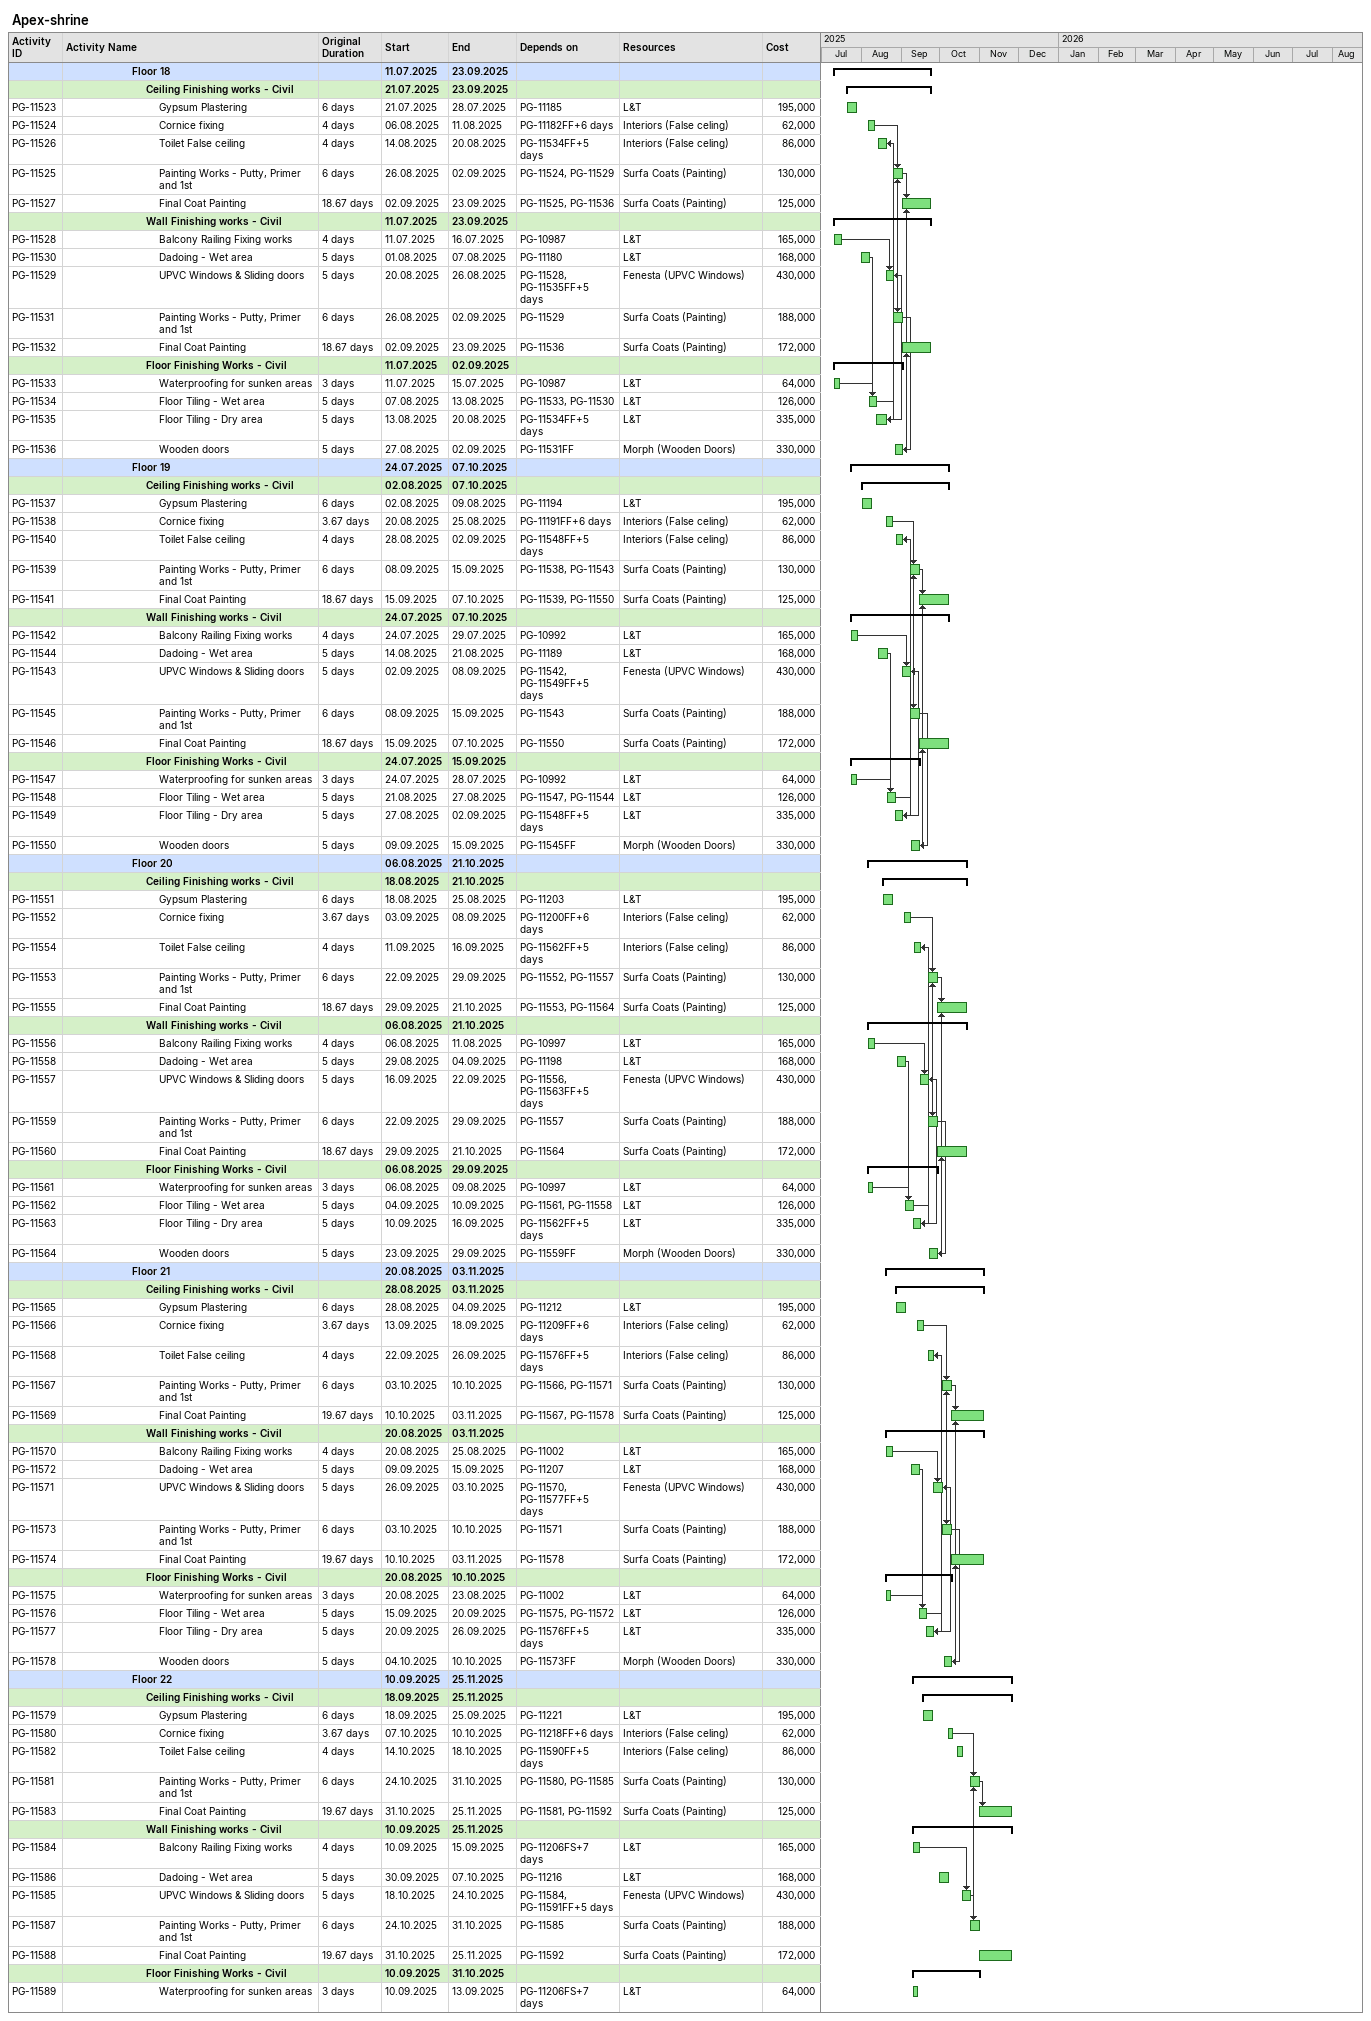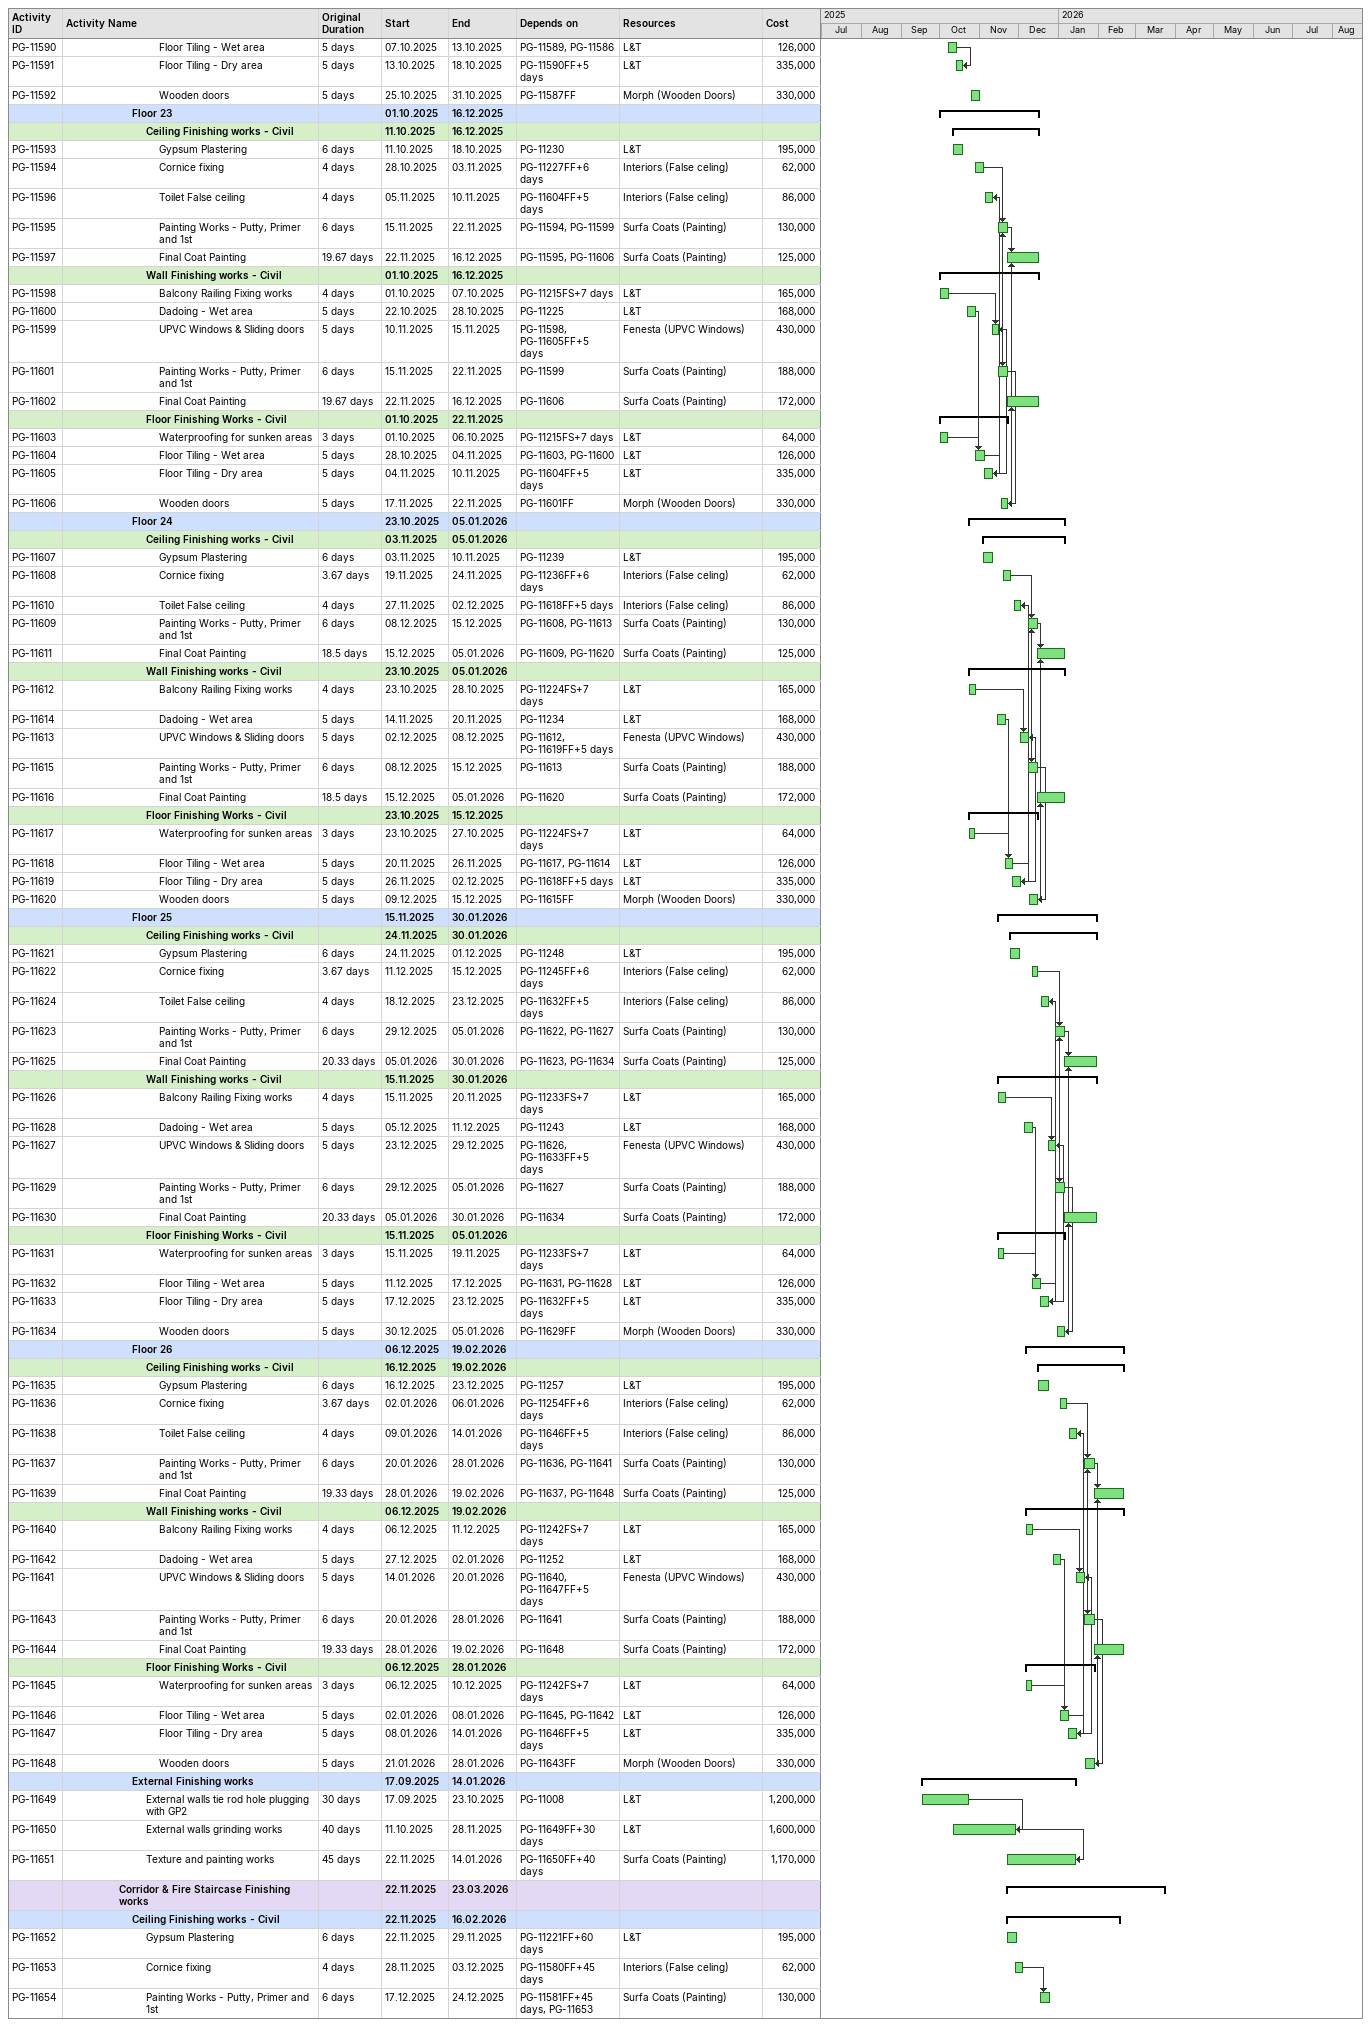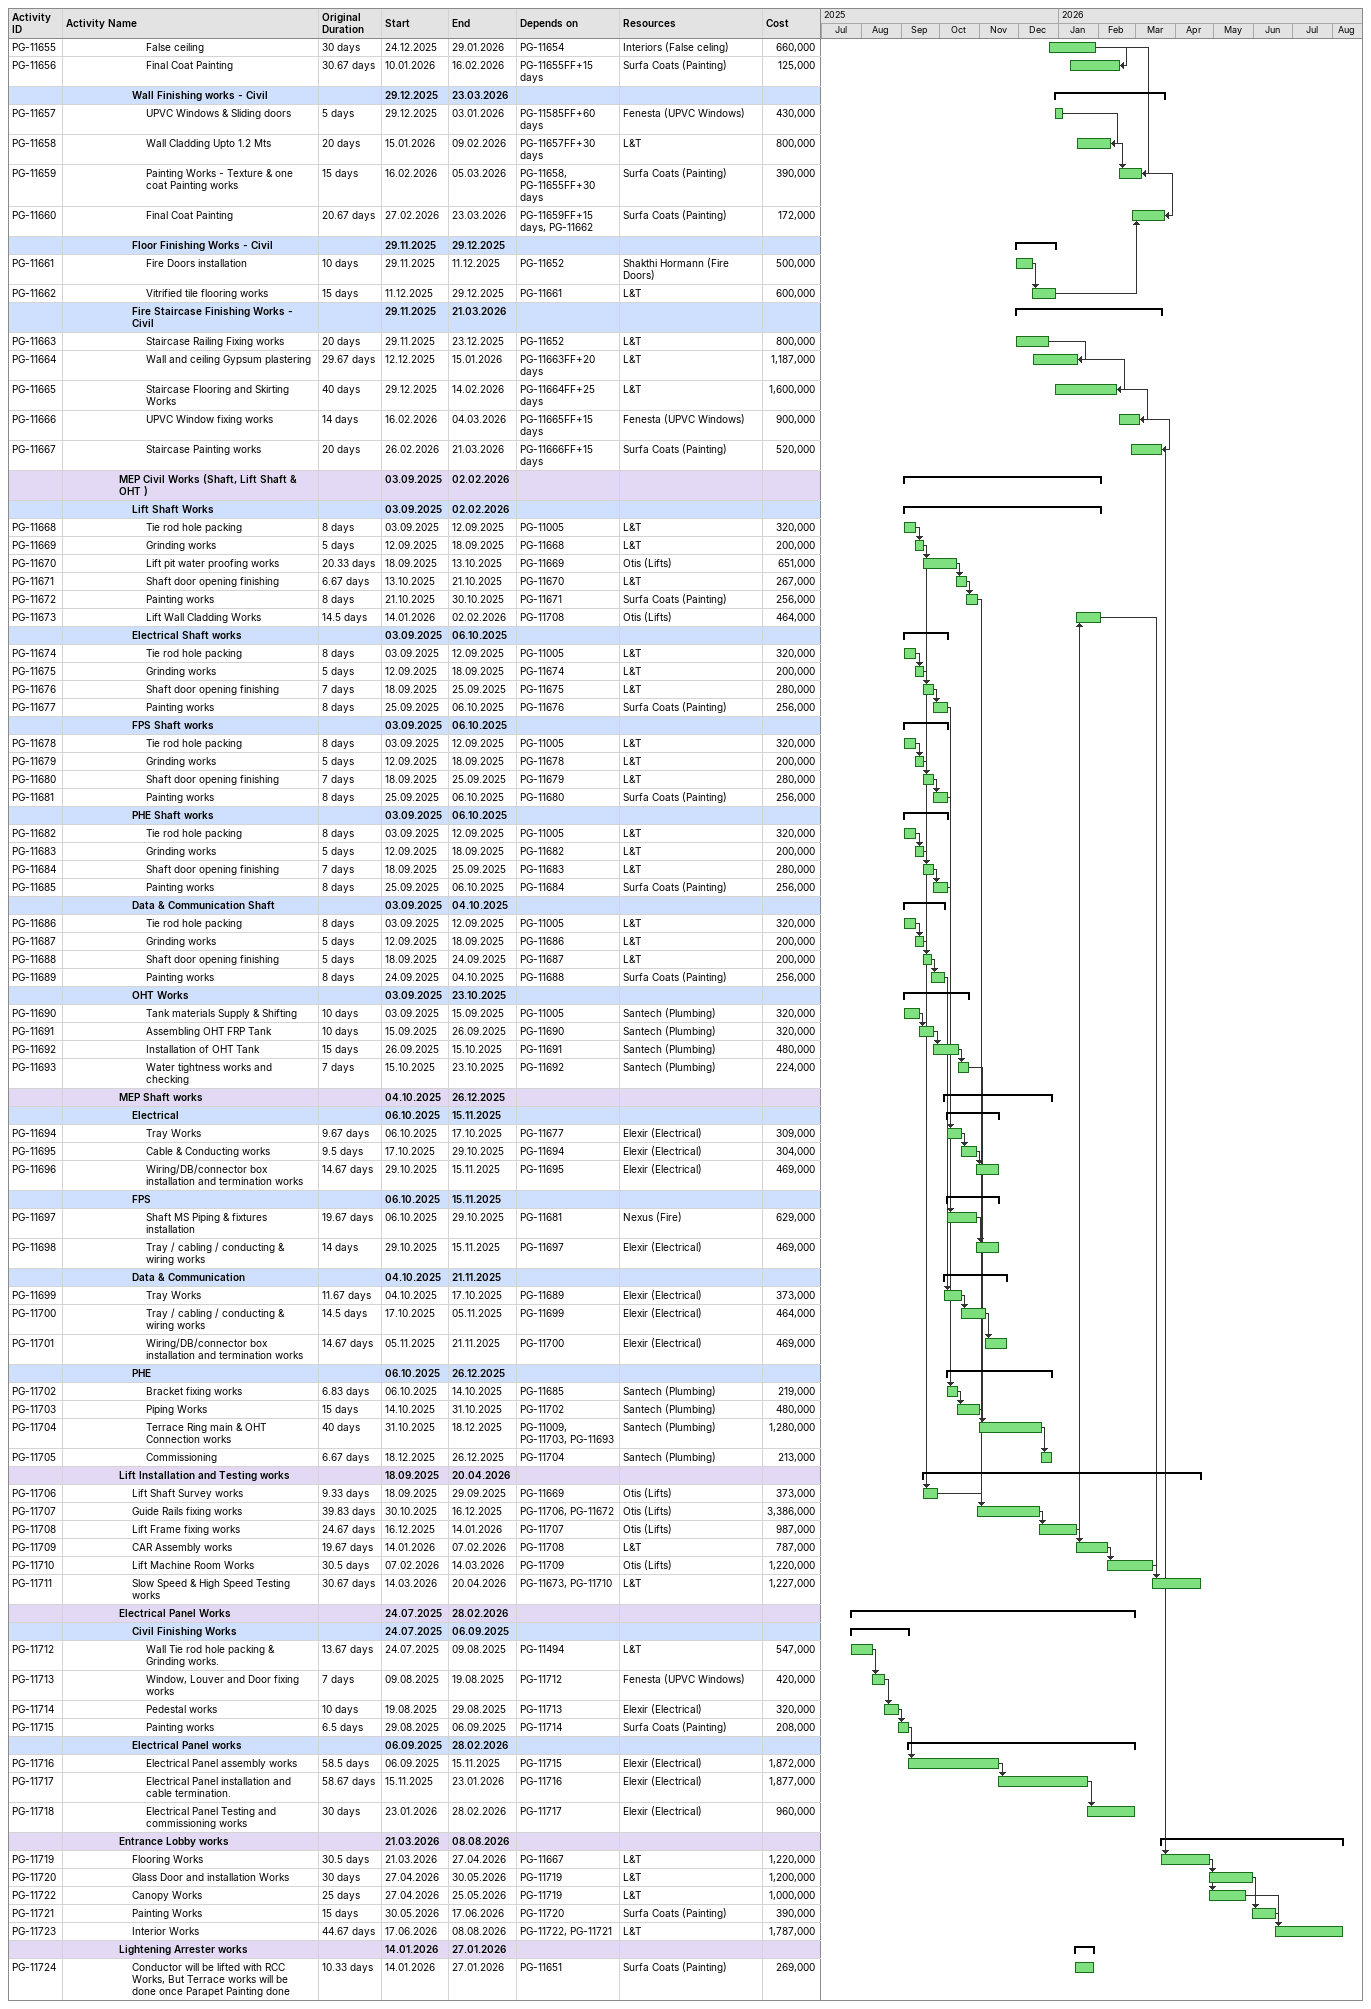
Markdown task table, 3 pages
Apex-shrine

| ID | Level | Task | Original duration | Start | Finish | Predecessors | Resources | Cost |
|---|---|---|---|---|---|---|---|---|
|  | 6 | **Floor 18** |  | 2025-07-11 | 2025-09-23 |  |  |  |
|  | 7 | **Ceiling Finishing works - Civil** |  | 2025-07-21 | 2025-09-23 |  |  |  |
| PG-11523 | 8 | Gypsum Plastering | 6d | 2025-07-21 | 2025-07-28 | PG-11185 | L&T | 195000 |
| PG-11524 | 8 | Cornice fixing | 4d | 2025-08-06 | 2025-08-11 | PG-11182FF+6d | Interiors (False celing) | 62000 |
| PG-11526 | 8 | Toilet False ceiling | 4d | 2025-08-14 | 2025-08-20 | PG-11534FF+5d | Interiors (False celing) | 86000 |
| PG-11525 | 8 | Painting Works - Putty, Primer and 1st | 6d | 2025-08-26 | 2025-09-02 | PG-11524, PG-11529 | Surfa Coats (Painting) | 130000 |
| PG-11527 | 8 | Final Coat Painting | 18.67d | 2025-09-02 | 2025-09-23 | PG-11525, PG-11536 | Surfa Coats (Painting) | 125000 |
|  | 7 | **Wall Finishing works - Civil** |  | 2025-07-11 | 2025-09-23 |  |  |  |
| PG-11528 | 8 | Balcony Railing Fixing works | 4d | 2025-07-11 | 2025-07-16 | PG-10987 | L&T | 165000 |
| PG-11530 | 8 | Dadoing - Wet area | 5d | 2025-08-01 | 2025-08-07 | PG-11180 | L&T | 168000 |
| PG-11529 | 8 | UPVC Windows & Sliding doors | 5d | 2025-08-20 | 2025-08-26 | PG-11528, PG-11535FF+5d | Fenesta (UPVC Windows) | 430000 |
| PG-11531 | 8 | Painting Works - Putty, Primer and 1st | 6d | 2025-08-26 | 2025-09-02 | PG-11529 | Surfa Coats (Painting) | 188000 |
| PG-11532 | 8 | Final Coat Painting | 18.67d | 2025-09-02 | 2025-09-23 | PG-11536 | Surfa Coats (Painting) | 172000 |
|  | 7 | **Floor Finishing Works - Civil** |  | 2025-07-11 | 2025-09-02 |  |  |  |
| PG-11533 | 8 | Waterproofing for sunken areas | 3d | 2025-07-11 | 2025-07-15 | PG-10987 | L&T | 64000 |
| PG-11534 | 8 | Floor Tiling - Wet area | 5d | 2025-08-07 | 2025-08-13 | PG-11533, PG-11530 | L&T | 126000 |
| PG-11535 | 8 | Floor Tiling - Dry area | 5d | 2025-08-13 | 2025-08-20 | PG-11534FF+5d | L&T | 335000 |
| PG-11536 | 8 | Wooden doors | 5d | 2025-08-27 | 2025-09-02 | PG-11531FF | Morph (Wooden Doors) | 330000 |
|  | 6 | **Floor 19** |  | 2025-07-24 | 2025-10-07 |  |  |  |
|  | 7 | **Ceiling Finishing works - Civil** |  | 2025-08-02 | 2025-10-07 |  |  |  |
| PG-11537 | 8 | Gypsum Plastering | 6d | 2025-08-02 | 2025-08-09 | PG-11194 | L&T | 195000 |
| PG-11538 | 8 | Cornice fixing | 3.67d | 2025-08-20 | 2025-08-25 | PG-11191FF+6d | Interiors (False celing) | 62000 |
| PG-11540 | 8 | Toilet False ceiling | 4d | 2025-08-28 | 2025-09-02 | PG-11548FF+5d | Interiors (False celing) | 86000 |
| PG-11539 | 8 | Painting Works - Putty, Primer and 1st | 6d | 2025-09-08 | 2025-09-15 | PG-11538, PG-11543 | Surfa Coats (Painting) | 130000 |
| PG-11541 | 8 | Final Coat Painting | 18.67d | 2025-09-15 | 2025-10-07 | PG-11539, PG-11550 | Surfa Coats (Painting) | 125000 |
|  | 7 | **Wall Finishing works - Civil** |  | 2025-07-24 | 2025-10-07 |  |  |  |
| PG-11542 | 8 | Balcony Railing Fixing works | 4d | 2025-07-24 | 2025-07-29 | PG-10992 | L&T | 165000 |
| PG-11544 | 8 | Dadoing - Wet area | 5d | 2025-08-14 | 2025-08-21 | PG-11189 | L&T | 168000 |
| PG-11543 | 8 | UPVC Windows & Sliding doors | 5d | 2025-09-02 | 2025-09-08 | PG-11542, PG-11549FF+5d | Fenesta (UPVC Windows) | 430000 |
| PG-11545 | 8 | Painting Works - Putty, Primer and 1st | 6d | 2025-09-08 | 2025-09-15 | PG-11543 | Surfa Coats (Painting) | 188000 |
| PG-11546 | 8 | Final Coat Painting | 18.67d | 2025-09-15 | 2025-10-07 | PG-11550 | Surfa Coats (Painting) | 172000 |
|  | 7 | **Floor Finishing Works - Civil** |  | 2025-07-24 | 2025-09-15 |  |  |  |
| PG-11547 | 8 | Waterproofing for sunken areas | 3d | 2025-07-24 | 2025-07-28 | PG-10992 | L&T | 64000 |
| PG-11548 | 8 | Floor Tiling - Wet area | 5d | 2025-08-21 | 2025-08-27 | PG-11547, PG-11544 | L&T | 126000 |
| PG-11549 | 8 | Floor Tiling - Dry area | 5d | 2025-08-27 | 2025-09-02 | PG-11548FF+5d | L&T | 335000 |
| PG-11550 | 8 | Wooden doors | 5d | 2025-09-09 | 2025-09-15 | PG-11545FF | Morph (Wooden Doors) | 330000 |
|  | 6 | **Floor 20** |  | 2025-08-06 | 2025-10-21 |  |  |  |
|  | 7 | **Ceiling Finishing works - Civil** |  | 2025-08-18 | 2025-10-21 |  |  |  |
| PG-11551 | 8 | Gypsum Plastering | 6d | 2025-08-18 | 2025-08-25 | PG-11203 | L&T | 195000 |
| PG-11552 | 8 | Cornice fixing | 3.67d | 2025-09-03 | 2025-09-08 | PG-11200FF+6d | Interiors (False celing) | 62000 |
| PG-11554 | 8 | Toilet False ceiling | 4d | 2025-09-11 | 2025-09-16 | PG-11562FF+5d | Interiors (False celing) | 86000 |
| PG-11553 | 8 | Painting Works - Putty, Primer and 1st | 6d | 2025-09-22 | 2025-09-29 | PG-11552, PG-11557 | Surfa Coats (Painting) | 130000 |
| PG-11555 | 8 | Final Coat Painting | 18.67d | 2025-09-29 | 2025-10-21 | PG-11553, PG-11564 | Surfa Coats (Painting) | 125000 |
|  | 7 | **Wall Finishing works - Civil** |  | 2025-08-06 | 2025-10-21 |  |  |  |
| PG-11556 | 8 | Balcony Railing Fixing works | 4d | 2025-08-06 | 2025-08-11 | PG-10997 | L&T | 165000 |
| PG-11558 | 8 | Dadoing - Wet area | 5d | 2025-08-29 | 2025-09-04 | PG-11198 | L&T | 168000 |
| PG-11557 | 8 | UPVC Windows & Sliding doors | 5d | 2025-09-16 | 2025-09-22 | PG-11556, PG-11563FF+5d | Fenesta (UPVC Windows) | 430000 |
| PG-11559 | 8 | Painting Works - Putty, Primer and 1st | 6d | 2025-09-22 | 2025-09-29 | PG-11557 | Surfa Coats (Painting) | 188000 |
| PG-11560 | 8 | Final Coat Painting | 18.67d | 2025-09-29 | 2025-10-21 | PG-11564 | Surfa Coats (Painting) | 172000 |
|  | 7 | **Floor Finishing Works - Civil** |  | 2025-08-06 | 2025-09-29 |  |  |  |
| PG-11561 | 8 | Waterproofing for sunken areas | 3d | 2025-08-06 | 2025-08-09 | PG-10997 | L&T | 64000 |
| PG-11562 | 8 | Floor Tiling - Wet area | 5d | 2025-09-04 | 2025-09-10 | PG-11561, PG-11558 | L&T | 126000 |
| PG-11563 | 8 | Floor Tiling - Dry area | 5d | 2025-09-10 | 2025-09-16 | PG-11562FF+5d | L&T | 335000 |
| PG-11564 | 8 | Wooden doors | 5d | 2025-09-23 | 2025-09-29 | PG-11559FF | Morph (Wooden Doors) | 330000 |
|  | 6 | **Floor 21** |  | 2025-08-20 | 2025-11-03 |  |  |  |
|  | 7 | **Ceiling Finishing works - Civil** |  | 2025-08-28 | 2025-11-03 |  |  |  |
| PG-11565 | 8 | Gypsum Plastering | 6d | 2025-08-28 | 2025-09-04 | PG-11212 | L&T | 195000 |
| PG-11566 | 8 | Cornice fixing | 3.67d | 2025-09-13 | 2025-09-18 | PG-11209FF+6d | Interiors (False celing) | 62000 |
| PG-11568 | 8 | Toilet False ceiling | 4d | 2025-09-22 | 2025-09-26 | PG-11576FF+5d | Interiors (False celing) | 86000 |
| PG-11567 | 8 | Painting Works - Putty, Primer and 1st | 6d | 2025-10-03 | 2025-10-10 | PG-11566, PG-11571 | Surfa Coats (Painting) | 130000 |
| PG-11569 | 8 | Final Coat Painting | 19.67d | 2025-10-10 | 2025-11-03 | PG-11567, PG-11578 | Surfa Coats (Painting) | 125000 |
|  | 7 | **Wall Finishing works - Civil** |  | 2025-08-20 | 2025-11-03 |  |  |  |
| PG-11570 | 8 | Balcony Railing Fixing works | 4d | 2025-08-20 | 2025-08-25 | PG-11002 | L&T | 165000 |
| PG-11572 | 8 | Dadoing - Wet area | 5d | 2025-09-09 | 2025-09-15 | PG-11207 | L&T | 168000 |
| PG-11571 | 8 | UPVC Windows & Sliding doors | 5d | 2025-09-26 | 2025-10-03 | PG-11570, PG-11577FF+5d | Fenesta (UPVC Windows) | 430000 |
| PG-11573 | 8 | Painting Works - Putty, Primer and 1st | 6d | 2025-10-03 | 2025-10-10 | PG-11571 | Surfa Coats (Painting) | 188000 |
| PG-11574 | 8 | Final Coat Painting | 19.67d | 2025-10-10 | 2025-11-03 | PG-11578 | Surfa Coats (Painting) | 172000 |
|  | 7 | **Floor Finishing Works - Civil** |  | 2025-08-20 | 2025-10-10 |  |  |  |
| PG-11575 | 8 | Waterproofing for sunken areas | 3d | 2025-08-20 | 2025-08-23 | PG-11002 | L&T | 64000 |
| PG-11576 | 8 | Floor Tiling - Wet area | 5d | 2025-09-15 | 2025-09-20 | PG-11575, PG-11572 | L&T | 126000 |
| PG-11577 | 8 | Floor Tiling - Dry area | 5d | 2025-09-20 | 2025-09-26 | PG-11576FF+5d | L&T | 335000 |
| PG-11578 | 8 | Wooden doors | 5d | 2025-10-04 | 2025-10-10 | PG-11573FF | Morph (Wooden Doors) | 330000 |
|  | 6 | **Floor 22** |  | 2025-09-10 | 2025-11-25 |  |  |  |
|  | 7 | **Ceiling Finishing works - Civil** |  | 2025-09-18 | 2025-11-25 |  |  |  |
| PG-11579 | 8 | Gypsum Plastering | 6d | 2025-09-18 | 2025-09-25 | PG-11221 | L&T | 195000 |
| PG-11580 | 8 | Cornice fixing | 3.67d | 2025-10-07 | 2025-10-10 | PG-11218FF+6d | Interiors (False celing) | 62000 |
| PG-11582 | 8 | Toilet False ceiling | 4d | 2025-10-14 | 2025-10-18 | PG-11590FF+5d | Interiors (False celing) | 86000 |
| PG-11581 | 8 | Painting Works - Putty, Primer and 1st | 6d | 2025-10-24 | 2025-10-31 | PG-11580, PG-11585 | Surfa Coats (Painting) | 130000 |
| PG-11583 | 8 | Final Coat Painting | 19.67d | 2025-10-31 | 2025-11-25 | PG-11581, PG-11592 | Surfa Coats (Painting) | 125000 |
|  | 7 | **Wall Finishing works - Civil** |  | 2025-09-10 | 2025-11-25 |  |  |  |
| PG-11584 | 8 | Balcony Railing Fixing works | 4d | 2025-09-10 | 2025-09-15 | PG-11206FS+7d | L&T | 165000 |
| PG-11586 | 8 | Dadoing - Wet area | 5d | 2025-09-30 | 2025-10-07 | PG-11216 | L&T | 168000 |
| PG-11585 | 8 | UPVC Windows & Sliding doors | 5d | 2025-10-18 | 2025-10-24 | PG-11584, PG-11591FF+5d | Fenesta (UPVC Windows) | 430000 |
| PG-11587 | 8 | Painting Works - Putty, Primer and 1st | 6d | 2025-10-24 | 2025-10-31 | PG-11585 | Surfa Coats (Painting) | 188000 |
| PG-11588 | 8 | Final Coat Painting | 19.67d | 2025-10-31 | 2025-11-25 | PG-11592 | Surfa Coats (Painting) | 172000 |
|  | 7 | **Floor Finishing Works - Civil** |  | 2025-09-10 | 2025-10-31 |  |  |  |
| PG-11589 | 8 | Waterproofing for sunken areas | 3d | 2025-09-10 | 2025-09-13 | PG-11206FS+7d | L&T | 64000 |
| PG-11590 | 8 | Floor Tiling - Wet area | 5d | 2025-10-07 | 2025-10-13 | PG-11589, PG-11586 | L&T | 126000 |
| PG-11591 | 8 | Floor Tiling - Dry area | 5d | 2025-10-13 | 2025-10-18 | PG-11590FF+5d | L&T | 335000 |
| PG-11592 | 8 | Wooden doors | 5d | 2025-10-25 | 2025-10-31 | PG-11587FF | Morph (Wooden Doors) | 330000 |
|  | 6 | **Floor 23** |  | 2025-10-01 | 2025-12-16 |  |  |  |
|  | 7 | **Ceiling Finishing works - Civil** |  | 2025-10-11 | 2025-12-16 |  |  |  |
| PG-11593 | 8 | Gypsum Plastering | 6d | 2025-10-11 | 2025-10-18 | PG-11230 | L&T | 195000 |
| PG-11594 | 8 | Cornice fixing | 4d | 2025-10-28 | 2025-11-03 | PG-11227FF+6d | Interiors (False celing) | 62000 |
| PG-11596 | 8 | Toilet False ceiling | 4d | 2025-11-05 | 2025-11-10 | PG-11604FF+5d | Interiors (False celing) | 86000 |
| PG-11595 | 8 | Painting Works - Putty, Primer and 1st | 6d | 2025-11-15 | 2025-11-22 | PG-11594, PG-11599 | Surfa Coats (Painting) | 130000 |
| PG-11597 | 8 | Final Coat Painting | 19.67d | 2025-11-22 | 2025-12-16 | PG-11595, PG-11606 | Surfa Coats (Painting) | 125000 |
|  | 7 | **Wall Finishing works - Civil** |  | 2025-10-01 | 2025-12-16 |  |  |  |
| PG-11598 | 8 | Balcony Railing Fixing works | 4d | 2025-10-01 | 2025-10-07 | PG-11215FS+7d | L&T | 165000 |
| PG-11600 | 8 | Dadoing - Wet area | 5d | 2025-10-22 | 2025-10-28 | PG-11225 | L&T | 168000 |
| PG-11599 | 8 | UPVC Windows & Sliding doors | 5d | 2025-11-10 | 2025-11-15 | PG-11598, PG-11605FF+5d | Fenesta (UPVC Windows) | 430000 |
| PG-11601 | 8 | Painting Works - Putty, Primer and 1st | 6d | 2025-11-15 | 2025-11-22 | PG-11599 | Surfa Coats (Painting) | 188000 |
| PG-11602 | 8 | Final Coat Painting | 19.67d | 2025-11-22 | 2025-12-16 | PG-11606 | Surfa Coats (Painting) | 172000 |
|  | 7 | **Floor Finishing Works - Civil** |  | 2025-10-01 | 2025-11-22 |  |  |  |
| PG-11603 | 8 | Waterproofing for sunken areas | 3d | 2025-10-01 | 2025-10-06 | PG-11215FS+7d | L&T | 64000 |
| PG-11604 | 8 | Floor Tiling - Wet area | 5d | 2025-10-28 | 2025-11-04 | PG-11603, PG-11600 | L&T | 126000 |
| PG-11605 | 8 | Floor Tiling - Dry area | 5d | 2025-11-04 | 2025-11-10 | PG-11604FF+5d | L&T | 335000 |
| PG-11606 | 8 | Wooden doors | 5d | 2025-11-17 | 2025-11-22 | PG-11601FF | Morph (Wooden Doors) | 330000 |
|  | 6 | **Floor 24** |  | 2025-10-23 | 2026-01-05 |  |  |  |
|  | 7 | **Ceiling Finishing works - Civil** |  | 2025-11-03 | 2026-01-05 |  |  |  |
| PG-11607 | 8 | Gypsum Plastering | 6d | 2025-11-03 | 2025-11-10 | PG-11239 | L&T | 195000 |
| PG-11608 | 8 | Cornice fixing | 3.67d | 2025-11-19 | 2025-11-24 | PG-11236FF+6d | Interiors (False celing) | 62000 |
| PG-11610 | 8 | Toilet False ceiling | 4d | 2025-11-27 | 2025-12-02 | PG-11618FF+5d | Interiors (False celing) | 86000 |
| PG-11609 | 8 | Painting Works - Putty, Primer and 1st | 6d | 2025-12-08 | 2025-12-15 | PG-11608, PG-11613 | Surfa Coats (Painting) | 130000 |
| PG-11611 | 8 | Final Coat Painting | 18.5d | 2025-12-15 | 2026-01-05 | PG-11609, PG-11620 | Surfa Coats (Painting) | 125000 |
|  | 7 | **Wall Finishing works - Civil** |  | 2025-10-23 | 2026-01-05 |  |  |  |
| PG-11612 | 8 | Balcony Railing Fixing works | 4d | 2025-10-23 | 2025-10-28 | PG-11224FS+7d | L&T | 165000 |
| PG-11614 | 8 | Dadoing - Wet area | 5d | 2025-11-14 | 2025-11-20 | PG-11234 | L&T | 168000 |
| PG-11613 | 8 | UPVC Windows & Sliding doors | 5d | 2025-12-02 | 2025-12-08 | PG-11612, PG-11619FF+5d | Fenesta (UPVC Windows) | 430000 |
| PG-11615 | 8 | Painting Works - Putty, Primer and 1st | 6d | 2025-12-08 | 2025-12-15 | PG-11613 | Surfa Coats (Painting) | 188000 |
| PG-11616 | 8 | Final Coat Painting | 18.5d | 2025-12-15 | 2026-01-05 | PG-11620 | Surfa Coats (Painting) | 172000 |
|  | 7 | **Floor Finishing Works - Civil** |  | 2025-10-23 | 2025-12-15 |  |  |  |
| PG-11617 | 8 | Waterproofing for sunken areas | 3d | 2025-10-23 | 2025-10-27 | PG-11224FS+7d | L&T | 64000 |
| PG-11618 | 8 | Floor Tiling - Wet area | 5d | 2025-11-20 | 2025-11-26 | PG-11617, PG-11614 | L&T | 126000 |
| PG-11619 | 8 | Floor Tiling - Dry area | 5d | 2025-11-26 | 2025-12-02 | PG-11618FF+5d | L&T | 335000 |
| PG-11620 | 8 | Wooden doors | 5d | 2025-12-09 | 2025-12-15 | PG-11615FF | Morph (Wooden Doors) | 330000 |
|  | 6 | **Floor 25** |  | 2025-11-15 | 2026-01-30 |  |  |  |
|  | 7 | **Ceiling Finishing works - Civil** |  | 2025-11-24 | 2026-01-30 |  |  |  |
| PG-11621 | 8 | Gypsum Plastering | 6d | 2025-11-24 | 2025-12-01 | PG-11248 | L&T | 195000 |
| PG-11622 | 8 | Cornice fixing | 3.67d | 2025-12-11 | 2025-12-15 | PG-11245FF+6d | Interiors (False celing) | 62000 |
| PG-11624 | 8 | Toilet False ceiling | 4d | 2025-12-18 | 2025-12-23 | PG-11632FF+5d | Interiors (False celing) | 86000 |
| PG-11623 | 8 | Painting Works - Putty, Primer and 1st | 6d | 2025-12-29 | 2026-01-05 | PG-11622, PG-11627 | Surfa Coats (Painting) | 130000 |
| PG-11625 | 8 | Final Coat Painting | 20.33d | 2026-01-05 | 2026-01-30 | PG-11623, PG-11634 | Surfa Coats (Painting) | 125000 |
|  | 7 | **Wall Finishing works - Civil** |  | 2025-11-15 | 2026-01-30 |  |  |  |
| PG-11626 | 8 | Balcony Railing Fixing works | 4d | 2025-11-15 | 2025-11-20 | PG-11233FS+7d | L&T | 165000 |
| PG-11628 | 8 | Dadoing - Wet area | 5d | 2025-12-05 | 2025-12-11 | PG-11243 | L&T | 168000 |
| PG-11627 | 8 | UPVC Windows & Sliding doors | 5d | 2025-12-23 | 2025-12-29 | PG-11626, PG-11633FF+5d | Fenesta (UPVC Windows) | 430000 |
| PG-11629 | 8 | Painting Works - Putty, Primer and 1st | 6d | 2025-12-29 | 2026-01-05 | PG-11627 | Surfa Coats (Painting) | 188000 |
| PG-11630 | 8 | Final Coat Painting | 20.33d | 2026-01-05 | 2026-01-30 | PG-11634 | Surfa Coats (Painting) | 172000 |
|  | 7 | **Floor Finishing Works - Civil** |  | 2025-11-15 | 2026-01-05 |  |  |  |
| PG-11631 | 8 | Waterproofing for sunken areas | 3d | 2025-11-15 | 2025-11-19 | PG-11233FS+7d | L&T | 64000 |
| PG-11632 | 8 | Floor Tiling - Wet area | 5d | 2025-12-11 | 2025-12-17 | PG-11631, PG-11628 | L&T | 126000 |
| PG-11633 | 8 | Floor Tiling - Dry area | 5d | 2025-12-17 | 2025-12-23 | PG-11632FF+5d | L&T | 335000 |
| PG-11634 | 8 | Wooden doors | 5d | 2025-12-30 | 2026-01-05 | PG-11629FF | Morph (Wooden Doors) | 330000 |
|  | 6 | **Floor 26** |  | 2025-12-06 | 2026-02-19 |  |  |  |
|  | 7 | **Ceiling Finishing works - Civil** |  | 2025-12-16 | 2026-02-19 |  |  |  |
| PG-11635 | 8 | Gypsum Plastering | 6d | 2025-12-16 | 2025-12-23 | PG-11257 | L&T | 195000 |
| PG-11636 | 8 | Cornice fixing | 3.67d | 2026-01-02 | 2026-01-06 | PG-11254FF+6d | Interiors (False celing) | 62000 |
| PG-11638 | 8 | Toilet False ceiling | 4d | 2026-01-09 | 2026-01-14 | PG-11646FF+5d | Interiors (False celing) | 86000 |
| PG-11637 | 8 | Painting Works - Putty, Primer and 1st | 6d | 2026-01-20 | 2026-01-28 | PG-11636, PG-11641 | Surfa Coats (Painting) | 130000 |
| PG-11639 | 8 | Final Coat Painting | 19.33d | 2026-01-28 | 2026-02-19 | PG-11637, PG-11648 | Surfa Coats (Painting) | 125000 |
|  | 7 | **Wall Finishing works - Civil** |  | 2025-12-06 | 2026-02-19 |  |  |  |
| PG-11640 | 8 | Balcony Railing Fixing works | 4d | 2025-12-06 | 2025-12-11 | PG-11242FS+7d | L&T | 165000 |
| PG-11642 | 8 | Dadoing - Wet area | 5d | 2025-12-27 | 2026-01-02 | PG-11252 | L&T | 168000 |
| PG-11641 | 8 | UPVC Windows & Sliding doors | 5d | 2026-01-14 | 2026-01-20 | PG-11640, PG-11647FF+5d | Fenesta (UPVC Windows) | 430000 |
| PG-11643 | 8 | Painting Works - Putty, Primer and 1st | 6d | 2026-01-20 | 2026-01-28 | PG-11641 | Surfa Coats (Painting) | 188000 |
| PG-11644 | 8 | Final Coat Painting | 19.33d | 2026-01-28 | 2026-02-19 | PG-11648 | Surfa Coats (Painting) | 172000 |
|  | 7 | **Floor Finishing Works - Civil** |  | 2025-12-06 | 2026-01-28 |  |  |  |
| PG-11645 | 8 | Waterproofing for sunken areas | 3d | 2025-12-06 | 2025-12-10 | PG-11242FS+7d | L&T | 64000 |
| PG-11646 | 8 | Floor Tiling - Wet area | 5d | 2026-01-02 | 2026-01-08 | PG-11645, PG-11642 | L&T | 126000 |
| PG-11647 | 8 | Floor Tiling - Dry area | 5d | 2026-01-08 | 2026-01-14 | PG-11646FF+5d | L&T | 335000 |
| PG-11648 | 8 | Wooden doors | 5d | 2026-01-21 | 2026-01-28 | PG-11643FF | Morph (Wooden Doors) | 330000 |
|  | 6 | **External Finishing works** |  | 2025-09-17 | 2026-01-14 |  |  |  |
| PG-11649 | 7 | External walls tie rod hole plugging with GP2 | 30d | 2025-09-17 | 2025-10-23 | PG-11008 | L&T | 1200000 |
| PG-11650 | 7 | External walls grinding works | 40d | 2025-10-11 | 2025-11-28 | PG-11649FF+30d | L&T | 1600000 |
| PG-11651 | 7 | Texture and painting works | 45d | 2025-11-22 | 2026-01-14 | PG-11650FF+40d | Surfa Coats (Painting) | 1170000 |
|  | 5 | **Corridor & Fire Staircase Finishing works** |  | 2025-11-22 | 2026-03-23 |  |  |  |
|  | 6 | **Ceiling Finishing works - Civil** |  | 2025-11-22 | 2026-02-16 |  |  |  |
| PG-11652 | 7 | Gypsum Plastering | 6d | 2025-11-22 | 2025-11-29 | PG-11221FF+60d | L&T | 195000 |
| PG-11653 | 7 | Cornice fixing | 4d | 2025-11-28 | 2025-12-03 | PG-11580FF+45d | Interiors (False celing) | 62000 |
| PG-11654 | 7 | Painting Works - Putty, Primer and 1st | 6d | 2025-12-17 | 2025-12-24 | PG-11581FF+45d, PG-11653 | Surfa Coats (Painting) | 130000 |
| PG-11655 | 7 | False ceiling | 30d | 2025-12-24 | 2026-01-29 | PG-11654 | Interiors (False celing) | 660000 |
| PG-11656 | 7 | Final Coat Painting | 30.67d | 2026-01-10 | 2026-02-16 | PG-11655FF+15d | Surfa Coats (Painting) | 125000 |
|  | 6 | **Wall Finishing works - Civil** |  | 2025-12-29 | 2026-03-23 |  |  |  |
| PG-11657 | 7 | UPVC Windows & Sliding doors | 5d | 2025-12-29 | 2026-01-03 | PG-11585FF+60d | Fenesta (UPVC Windows) | 430000 |
| PG-11658 | 7 | Wall Cladding Upto 1.2 Mts | 20d | 2026-01-15 | 2026-02-09 | PG-11657FF+30d | L&T | 800000 |
| PG-11659 | 7 | Painting Works - Texture & one coat Painting works | 15d | 2026-02-16 | 2026-03-05 | PG-11658, PG-11655FF+30d | Surfa Coats (Painting) | 390000 |
| PG-11660 | 7 | Final Coat Painting | 20.67d | 2026-02-27 | 2026-03-23 | PG-11659FF+15d, PG-11662 | Surfa Coats (Painting) | 172000 |
|  | 6 | **Floor Finishing Works - Civil** |  | 2025-11-29 | 2025-12-29 |  |  |  |
| PG-11661 | 7 | Fire Doors installation | 10d | 2025-11-29 | 2025-12-11 | PG-11652 | Shakthi Hormann (Fire Doors) | 500000 |
| PG-11662 | 7 | Vitrified tile flooring works | 15d | 2025-12-11 | 2025-12-29 | PG-11661 | L&T | 600000 |
|  | 6 | **Fire Staircase Finishing Works - Civil** |  | 2025-11-29 | 2026-03-21 |  |  |  |
| PG-11663 | 7 | Staircase Railing Fixing works | 20d | 2025-11-29 | 2025-12-23 | PG-11652 | L&T | 800000 |
| PG-11664 | 7 | Wall and ceiling Gypsum plastering | 29.67d | 2025-12-12 | 2026-01-15 | PG-11663FF+20d | L&T | 1187000 |
| PG-11665 | 7 | Staircase Flooring and Skirting Works | 40d | 2025-12-29 | 2026-02-14 | PG-11664FF+25d | L&T | 1600000 |
| PG-11666 | 7 | UPVC Window fixing works | 14d | 2026-02-16 | 2026-03-04 | PG-11665FF+15d | Fenesta (UPVC Windows) | 900000 |
| PG-11667 | 7 | Staircase Painting works | 20d | 2026-02-26 | 2026-03-21 | PG-11666FF+15d | Surfa Coats (Painting) | 520000 |
|  | 5 | **MEP Civil Works (Shaft, Lift Shaft & OHT )** |  | 2025-09-03 | 2026-02-02 |  |  |  |
|  | 6 | **Lift Shaft Works** |  | 2025-09-03 | 2026-02-02 |  |  |  |
| PG-11668 | 7 | Tie rod hole packing | 8d | 2025-09-03 | 2025-09-12 | PG-11005 | L&T | 320000 |
| PG-11669 | 7 | Grinding works | 5d | 2025-09-12 | 2025-09-18 | PG-11668 | L&T | 200000 |
| PG-11670 | 7 | Lift pit water proofing works | 20.33d | 2025-09-18 | 2025-10-13 | PG-11669 | Otis (Lifts) | 651000 |
| PG-11671 | 7 | Shaft door opening finishing | 6.67d | 2025-10-13 | 2025-10-21 | PG-11670 | L&T | 267000 |
| PG-11672 | 7 | Painting works | 8d | 2025-10-21 | 2025-10-30 | PG-11671 | Surfa Coats (Painting) | 256000 |
| PG-11673 | 7 | Lift Wall Cladding Works | 14.5d | 2026-01-14 | 2026-02-02 | PG-11708 | Otis (Lifts) | 464000 |
|  | 6 | **Electrical Shaft works** |  | 2025-09-03 | 2025-10-06 |  |  |  |
| PG-11674 | 7 | Tie rod hole packing | 8d | 2025-09-03 | 2025-09-12 | PG-11005 | L&T | 320000 |
| PG-11675 | 7 | Grinding works | 5d | 2025-09-12 | 2025-09-18 | PG-11674 | L&T | 200000 |
| PG-11676 | 7 | Shaft door opening finishing | 7d | 2025-09-18 | 2025-09-25 | PG-11675 | L&T | 280000 |
| PG-11677 | 7 | Painting works | 8d | 2025-09-25 | 2025-10-06 | PG-11676 | Surfa Coats (Painting) | 256000 |
|  | 6 | **FPS Shaft works** |  | 2025-09-03 | 2025-10-06 |  |  |  |
| PG-11678 | 7 | Tie rod hole packing | 8d | 2025-09-03 | 2025-09-12 | PG-11005 | L&T | 320000 |
| PG-11679 | 7 | Grinding works | 5d | 2025-09-12 | 2025-09-18 | PG-11678 | L&T | 200000 |
| PG-11680 | 7 | Shaft door opening finishing | 7d | 2025-09-18 | 2025-09-25 | PG-11679 | L&T | 280000 |
| PG-11681 | 7 | Painting works | 8d | 2025-09-25 | 2025-10-06 | PG-11680 | Surfa Coats (Painting) | 256000 |
|  | 6 | **PHE Shaft works** |  | 2025-09-03 | 2025-10-06 |  |  |  |
| PG-11682 | 7 | Tie rod hole packing | 8d | 2025-09-03 | 2025-09-12 | PG-11005 | L&T | 320000 |
| PG-11683 | 7 | Grinding works | 5d | 2025-09-12 | 2025-09-18 | PG-11682 | L&T | 200000 |
| PG-11684 | 7 | Shaft door opening finishing | 7d | 2025-09-18 | 2025-09-25 | PG-11683 | L&T | 280000 |
| PG-11685 | 7 | Painting works | 8d | 2025-09-25 | 2025-10-06 | PG-11684 | Surfa Coats (Painting) | 256000 |
|  | 6 | **Data & Communication Shaft** |  | 2025-09-03 | 2025-10-04 |  |  |  |
| PG-11686 | 7 | Tie rod hole packing | 8d | 2025-09-03 | 2025-09-12 | PG-11005 | L&T | 320000 |
| PG-11687 | 7 | Grinding works | 5d | 2025-09-12 | 2025-09-18 | PG-11686 | L&T | 200000 |
| PG-11688 | 7 | Shaft door opening finishing | 5d | 2025-09-18 | 2025-09-24 | PG-11687 | L&T | 200000 |
| PG-11689 | 7 | Painting works | 8d | 2025-09-24 | 2025-10-04 | PG-11688 | Surfa Coats (Painting) | 256000 |
|  | 6 | **OHT Works** |  | 2025-09-03 | 2025-10-23 |  |  |  |
| PG-11690 | 7 | Tank materials Supply & Shifting | 10d | 2025-09-03 | 2025-09-15 | PG-11005 | Santech (Plumbing) | 320000 |
| PG-11691 | 7 | Assembling OHT FRP Tank | 10d | 2025-09-15 | 2025-09-26 | PG-11690 | Santech (Plumbing) | 320000 |
| PG-11692 | 7 | Installation of OHT Tank | 15d | 2025-09-26 | 2025-10-15 | PG-11691 | Santech (Plumbing) | 480000 |
| PG-11693 | 7 | Water tightness works and checking | 7d | 2025-10-15 | 2025-10-23 | PG-11692 | Santech (Plumbing) | 224000 |
|  | 5 | **MEP Shaft works** |  | 2025-10-04 | 2025-12-26 |  |  |  |
|  | 6 | **Electrical** |  | 2025-10-06 | 2025-11-15 |  |  |  |
| PG-11694 | 7 | Tray Works | 9.67d | 2025-10-06 | 2025-10-17 | PG-11677 | Elexir (Electrical) | 309000 |
| PG-11695 | 7 | Cable & Conducting works | 9.5d | 2025-10-17 | 2025-10-29 | PG-11694 | Elexir (Electrical) | 304000 |
| PG-11696 | 7 | Wiring/DB/connector box installation and termination works | 14.67d | 2025-10-29 | 2025-11-15 | PG-11695 | Elexir (Electrical) | 469000 |
|  | 6 | **FPS** |  | 2025-10-06 | 2025-11-15 |  |  |  |
| PG-11697 | 7 | Shaft MS Piping & fixtures installation | 19.67d | 2025-10-06 | 2025-10-29 | PG-11681 | Nexus (Fire) | 629000 |
| PG-11698 | 7 | Tray / cabling / conducting & wiring works | 14d | 2025-10-29 | 2025-11-15 | PG-11697 | Elexir (Electrical) | 469000 |
|  | 6 | **Data & Communication** |  | 2025-10-04 | 2025-11-21 |  |  |  |
| PG-11699 | 7 | Tray Works | 11.67d | 2025-10-04 | 2025-10-17 | PG-11689 | Elexir (Electrical) | 373000 |
| PG-11700 | 7 | Tray / cabling / conducting & wiring works | 14.5d | 2025-10-17 | 2025-11-05 | PG-11699 | Elexir (Electrical) | 464000 |
| PG-11701 | 7 | Wiring/DB/connector box installation and termination works | 14.67d | 2025-11-05 | 2025-11-21 | PG-11700 | Elexir (Electrical) | 469000 |
|  | 6 | **PHE** |  | 2025-10-06 | 2025-12-26 |  |  |  |
| PG-11702 | 7 | Bracket fixing works | 6.83d | 2025-10-06 | 2025-10-14 | PG-11685 | Santech (Plumbing) | 219000 |
| PG-11703 | 7 | Piping Works | 15d | 2025-10-14 | 2025-10-31 | PG-11702 | Santech (Plumbing) | 480000 |
| PG-11704 | 7 | Terrace Ring main & OHT Connection works | 40d | 2025-10-31 | 2025-12-18 | PG-11009, PG-11703, PG-11693 | Santech (Plumbing) | 1280000 |
| PG-11705 | 7 | Commissioning | 6.67d | 2025-12-18 | 2025-12-26 | PG-11704 | Santech (Plumbing) | 213000 |
|  | 5 | **Lift Installation and Testing works** |  | 2025-09-18 | 2026-04-20 |  |  |  |
| PG-11706 | 6 | Lift Shaft Survey works | 9.33d | 2025-09-18 | 2025-09-29 | PG-11669 | Otis (Lifts) | 373000 |
| PG-11707 | 6 | Guide Rails fixing works | 39.83d | 2025-10-30 | 2025-12-16 | PG-11706, PG-11672 | Otis (Lifts) | 3386000 |
| PG-11708 | 6 | Lift Frame fixing works | 24.67d | 2025-12-16 | 2026-01-14 | PG-11707 | Otis (Lifts) | 987000 |
| PG-11709 | 6 | CAR Assembly works | 19.67d | 2026-01-14 | 2026-02-07 | PG-11708 | L&T | 787000 |
| PG-11710 | 6 | Lift Machine Room Works | 30.5d | 2026-02-07 | 2026-03-14 | PG-11709 | Otis (Lifts) | 1220000 |
| PG-11711 | 6 | Slow Speed & High Speed Testing works | 30.67d | 2026-03-14 | 2026-04-20 | PG-11673, PG-11710 | L&T | 1227000 |
|  | 5 | **Electrical Panel Works** |  | 2025-07-24 | 2026-02-28 |  |  |  |
|  | 6 | **Civil Finishing Works** |  | 2025-07-24 | 2025-09-06 |  |  |  |
| PG-11712 | 7 | Wall Tie rod hole packing & Grinding works. | 13.67d | 2025-07-24 | 2025-08-09 | PG-11494 | L&T | 547000 |
| PG-11713 | 7 | Window, Louver and Door fixing works | 7d | 2025-08-09 | 2025-08-19 | PG-11712 | Fenesta (UPVC Windows) | 420000 |
| PG-11714 | 7 | Pedestal works | 10d | 2025-08-19 | 2025-08-29 | PG-11713 | Elexir (Electrical) | 320000 |
| PG-11715 | 7 | Painting works | 6.5d | 2025-08-29 | 2025-09-06 | PG-11714 | Surfa Coats (Painting) | 208000 |
|  | 6 | **Electrical Panel works** |  | 2025-09-06 | 2026-02-28 |  |  |  |
| PG-11716 | 7 | Electrical Panel assembly works | 58.5d | 2025-09-06 | 2025-11-15 | PG-11715 | Elexir (Electrical) | 1872000 |
| PG-11717 | 7 | Electrical Panel installation and cable termination. | 58.67d | 2025-11-15 | 2026-01-23 | PG-11716 | Elexir (Electrical) | 1877000 |
| PG-11718 | 7 | Electrical Panel Testing and commissioning works | 30d | 2026-01-23 | 2026-02-28 | PG-11717 | Elexir (Electrical) | 960000 |
|  | 5 | **Entrance Lobby works** |  | 2026-03-21 | 2026-08-08 |  |  |  |
| PG-11719 | 6 | Flooring Works | 30.5d | 2026-03-21 | 2026-04-27 | PG-11667 | L&T | 1220000 |
| PG-11720 | 6 | Glass Door and installation Works | 30d | 2026-04-27 | 2026-05-30 | PG-11719 | L&T | 1200000 |
| PG-11722 | 6 | Canopy Works | 25d | 2026-04-27 | 2026-05-25 | PG-11719 | L&T | 1000000 |
| PG-11721 | 6 | Painting Works | 15d | 2026-05-30 | 2026-06-17 | PG-11720 | Surfa Coats (Painting) | 390000 |
| PG-11723 | 6 | Interior Works | 44.67d | 2026-06-17 | 2026-08-08 | PG-11722, PG-11721 | L&T | 1787000 |
|  | 5 | **Lightening Arrester works** |  | 2026-01-14 | 2026-01-27 |  |  |  |
| PG-11724 | 6 | Conductor will be lifted with RCC Works, But Terrace works will be done once Parapet Painting done | 10.33d | 2026-01-14 | 2026-01-27 | PG-11651 | Surfa Coats (Painting) | 269000 |
